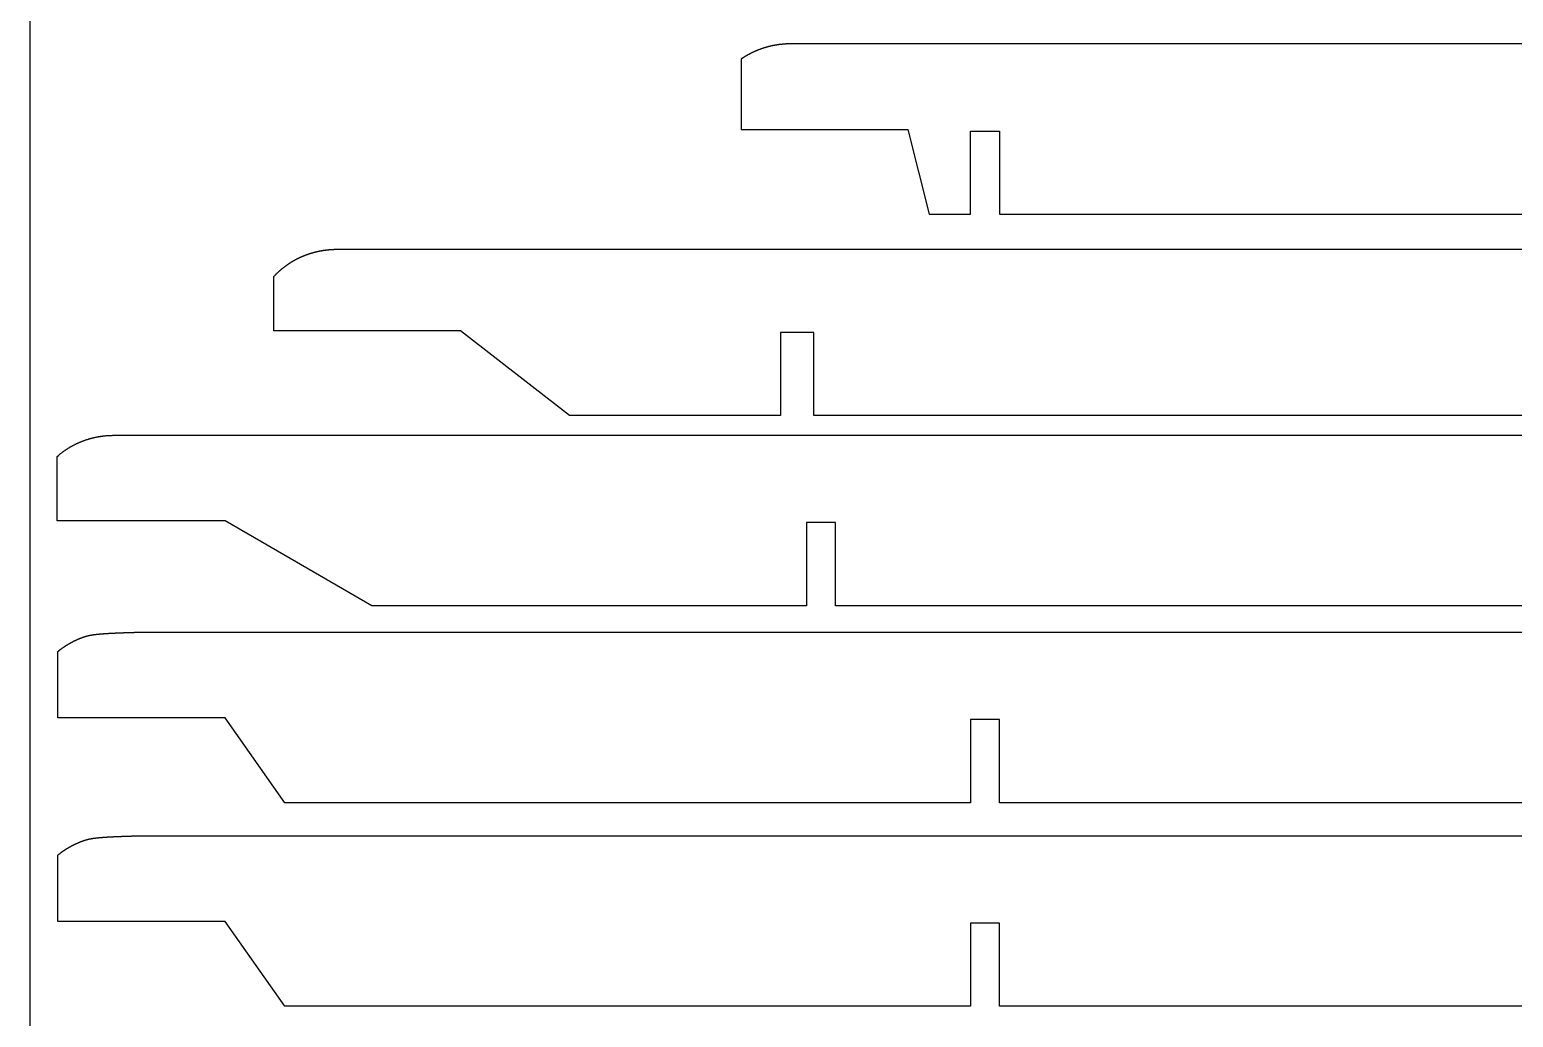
# Model space of a CAD drawing. Header units: inches. Extents: x -1514 to 1282, y -2074 to 286.
# Drawn here: x -571.68 to -553.84, y -657.97 to -646.1 of the extents above; entities that cross this region are included whole.
import ezdxf

# ---------------------------------------------------------------- set-up
doc = ezdxf.new("R2010")
doc.units = ezdxf.units.IN
doc.header["$LTSCALE"] = 0.1
doc.header["$MEASUREMENT"] = 0
doc.layers.add('pic', color=1, linetype='Continuous')

msp = doc.modelspace()

# ---------------------------------------------------------------- linework, layer by layer
at = {"color": 7, "linetype": 'Continuous', "lineweight": 25}
for points in [[(-515.83321, -646.2662), (-562.52629, -646.2662), (-562.53112, -646.26621), (-562.53598, -646.26624), (-562.54084, -646.2663), (-562.5457, -646.26637), (-562.55056, -646.26647), (-562.55542, -646.26658), (-562.56028, -646.26672), (-562.56515, -646.26688), (-562.57001, -646.26706), (-562.57487, -646.26726), (-562.57974, -646.26749), (-562.5846, -646.26773), (-562.58946, -646.268), (-562.59433, -646.26829), (-562.59919, -646.2686), (-562.60405, -646.26893), (-562.60891, -646.26928), (-562.61377, -646.26965), (-562.61863, -646.27005), (-562.62348, -646.27046), (-562.62834, -646.2709), (-562.63319, -646.27136), (-562.63804, -646.27184), (-562.64289, -646.27234), (-562.64774, -646.27286), (-562.65258, -646.2734), (-562.65743, -646.27397), (-562.66227, -646.27456), (-562.66711, -646.27516), (-562.67194, -646.27579), (-562.67678, -646.27644), (-562.68161, -646.27712), (-562.68643, -646.27781), (-562.69126, -646.27853), (-562.69607, -646.27926), (-562.70089, -646.28002), (-562.7057, -646.2808), (-562.71051, -646.2816), (-562.71532, -646.28242), (-562.72012, -646.28327), (-562.72491, -646.28413), (-562.72971, -646.28502), (-562.73449, -646.28593), (-562.73928, -646.28686), (-562.74406, -646.28781), (-562.74883, -646.28878), (-562.7536, -646.28978), (-562.75836, -646.29079), (-562.76312, -646.29183), (-562.76787, -646.29289), (-562.77262, -646.29397), (-562.77736, -646.29507), (-562.78209, -646.2962), (-562.78682, -646.29734), (-562.79153, -646.2985), (-562.7939, -646.2991), (-562.79626, -646.2997), (-562.80093, -646.30089), (-562.8056, -646.30212), (-562.81028, -646.30337), (-562.81495, -646.30464), (-562.81962, -646.30593), (-562.82428, -646.30724), (-562.82894, -646.30858), (-562.83359, -646.30994), (-562.83823, -646.31132), (-562.84288, -646.31272), (-562.84751, -646.31415), (-562.85215, -646.31559), (-562.85677, -646.31706), (-562.86139, -646.31855), (-562.86601, -646.32006), (-562.87061, -646.32159), (-562.87522, -646.32315), (-562.87981, -646.32473), (-562.8844, -646.32632), (-562.88898, -646.32794), (-562.89356, -646.32958), (-562.89813, -646.33125), (-562.90269, -646.33293), (-562.90725, -646.33464), (-562.91179, -646.33636), (-562.91633, -646.33811), (-562.92087, -646.33988), (-562.92539, -646.34167), (-562.92991, -646.34348), (-562.93442, -646.34532), (-562.93892, -646.34717), (-562.94341, -646.34904), (-562.94789, -646.35094), (-562.95237, -646.35286), (-562.95683, -646.3548), (-562.96129, -646.35675), (-562.96573, -646.35873), (-562.97017, -646.36074), (-562.9746, -646.36276), (-562.97902, -646.3648), (-562.98343, -646.36686), (-562.98783, -646.36895), (-562.99222, -646.37105), (-562.9966, -646.37317), (-563.00096, -646.37532), (-563.00532, -646.37749), (-563.00967, -646.37967), (-563.014, -646.38188), (-563.01833, -646.38411), (-563.02264, -646.38636), (-563.02695, -646.38862), (-563.03124, -646.39091), (-563.03552, -646.39322), (-563.03978, -646.39555), (-563.04404, -646.3979), (-563.04828, -646.40027), (-563.05252, -646.40266), (-563.05674, -646.40507), (-563.06094, -646.4075), (-563.06514, -646.40995), (-563.06932, -646.41241), (-563.07348, -646.4149), (-563.07764, -646.41741), (-563.08178, -646.41994), (-563.08591, -646.42249), (-563.09002, -646.42506), (-563.09412, -646.42765), (-563.09821, -646.43026), (-563.10228, -646.43289), (-563.10634, -646.43553), (-563.11038, -646.4382), (-563.12549, -646.44827), (-563.12549, -647.29589), (-561.12001, -647.29589), (-560.86496, -648.3162), (-560.36898, -648.3162), (-560.36898, -647.3162), (-560.01898, -647.3162), (-560.01898, -648.3162), (-549.96898, -648.3162)], [(-552.25132, -650.73673), (-562.25133, -650.73673), (-562.25133, -649.73673), (-562.65133, -649.73673), (-562.65133, -650.73673), (-562.88242, -650.73673), (-563.11352, -650.73673), (-563.34461, -650.73673), (-563.57571, -650.73673), (-563.8068, -650.73673), (-564.0379, -650.73673), (-564.26899, -650.73673), (-564.50009, -650.73673), (-564.73119, -650.73673), (-564.96228, -650.73673), (-565.18995, -650.73673), (-566.50223, -649.71671), (-568.74566, -649.71671), (-568.74566, -649.06221), (-568.74378, -649.06017), (-568.74153, -649.05774), (-568.73926, -649.05531), (-568.73699, -649.05289), (-568.73471, -649.05048), (-568.73242, -649.04808), (-568.73012, -649.04568), (-568.72781, -649.04329), (-568.72549, -649.04091), (-568.72317, -649.03854), (-568.72083, -649.03617), (-568.71849, -649.03382), (-568.71613, -649.03147), (-568.71377, -649.02912), (-568.7114, -649.02679), (-568.70902, -649.02446), (-568.70664, -649.02214), (-568.70424, -649.01983), (-568.70184, -649.01753), (-568.69942, -649.01523), (-568.697, -649.01294), (-568.69457, -649.01066), (-568.69214, -649.00839), (-568.68969, -649.00613), (-568.68724, -649.00387), (-568.68477, -649.00162), (-568.6823, -648.99938), (-568.67983, -648.99715), (-568.67734, -648.99493), (-568.67485, -648.99271), (-568.67234, -648.99051), (-568.66983, -648.98831), (-568.66732, -648.98612), (-568.66479, -648.98393), (-568.66226, -648.98176), (-568.65972, -648.97959), (-568.65717, -648.97744), (-568.65462, -648.97529), (-568.65205, -648.97315), (-568.64948, -648.97102), (-568.6469, -648.96889), (-568.64432, -648.96678), (-568.64173, -648.96467), (-568.63913, -648.96257), (-568.63652, -648.96048), (-568.63391, -648.9584), (-568.63129, -648.95633), (-568.62866, -648.95427), (-568.62602, -648.95222), (-568.62338, -648.95017), (-568.62073, -648.94813), (-568.61808, -648.94611), (-568.61542, -648.94409), (-568.61275, -648.94208), (-568.61007, -648.94008), (-568.60739, -648.93808), (-568.6047, -648.9361), (-568.60201, -648.93413), (-568.5993, -648.93216), (-568.5966, -648.93021), (-568.59388, -648.92826), (-568.59116, -648.92632), (-568.58843, -648.9244), (-568.5857, -648.92248), (-568.58296, -648.92057), (-568.58022, -648.91867), (-568.57747, -648.91678), (-568.57471, -648.91489), (-568.57194, -648.91302), (-568.56917, -648.91116), (-568.5664, -648.9093), (-568.56362, -648.90746), (-568.56083, -648.90563), (-568.55804, -648.9038), (-568.55524, -648.90199), (-568.55244, -648.90018), (-568.54963, -648.89838), (-568.54681, -648.8966), (-568.54399, -648.89482), (-568.54117, -648.89305), (-568.53834, -648.89129), (-568.5355, -648.88955), (-568.53266, -648.88781), (-568.52981, -648.88608), (-568.52696, -648.88436), (-568.5241, -648.88265), (-568.52124, -648.88095), (-568.51837, -648.87927), (-568.5155, -648.87759), (-568.51262, -648.87592), (-568.50974, -648.87426), (-568.50685, -648.87261), (-568.50396, -648.87097), (-568.50107, -648.86934), (-568.49817, -648.86773), (-568.49526, -648.86612), (-568.49235, -648.86452), (-568.48944, -648.86293), (-568.48652, -648.86136), (-568.48359, -648.85979), (-568.48066, -648.85823), (-568.47772, -648.85668), (-568.47478, -648.85514), (-568.47183, -648.85361), (-568.46888, -648.85209), (-568.46591, -648.85058), (-568.46295, -648.84907), (-568.45998, -648.84758), (-568.457, -648.8461), (-568.45401, -648.84463), (-568.45102, -648.84316), (-568.44803, -648.84171), (-568.44503, -648.84026), (-568.44202, -648.83883), (-568.43901, -648.8374), (-568.436, -648.83598), (-568.43298, -648.83458), (-568.42995, -648.83318), (-568.42692, -648.83179), (-568.42388, -648.83041), (-568.42084, -648.82905), (-568.4178, -648.82769), (-568.41475, -648.82634), (-568.41169, -648.825), (-568.40863, -648.82367), (-568.40556, -648.82235), (-568.40249, -648.82104), (-568.39942, -648.81974), (-568.39634, -648.81845), (-568.39326, -648.81717), (-568.39017, -648.8159), (-568.38708, -648.81463), (-568.38398, -648.81338), (-568.38088, -648.81214), (-568.37777, -648.81091), (-568.37466, -648.80969), (-568.37155, -648.80847), (-568.36843, -648.80727), (-568.36531, -648.80608), (-568.36218, -648.8049), (-568.35905, -648.80372), (-568.35592, -648.80256), (-568.35278, -648.80141), (-568.34964, -648.80026), (-568.34649, -648.79913), (-568.34335, -648.79801), (-568.34019, -648.79689), (-568.33704, -648.79579), (-568.33388, -648.7947), (-568.33071, -648.79361), (-568.32755, -648.79254), (-568.32438, -648.79148), (-568.3212, -648.79042), (-568.31803, -648.78938), (-568.31484, -648.78834), (-568.31166, -648.78732), (-568.30847, -648.78631), (-568.30529, -648.7853), (-568.30209, -648.78431), (-568.2989, -648.78333), (-568.2957, -648.78236), (-568.2925, -648.78139), (-568.28929, -648.78044), (-568.28609, -648.7795), (-568.28288, -648.77856), (-568.27966, -648.77764), (-568.27645, -648.77673), (-568.27323, -648.77583), (-568.27001, -648.77494), (-568.26679, -648.77406), (-568.26356, -648.77318), (-568.26033, -648.77232), (-568.2571, -648.77147), (-568.25387, -648.77063), (-568.25064, -648.7698), (-568.2474, -648.76898), (-568.24416, -648.76817), (-568.24092, -648.76737), (-568.23768, -648.76658), (-568.23443, -648.7658), (-568.23118, -648.76504), (-568.22794, -648.76428), (-568.22468, -648.76353), (-568.22143, -648.76279), (-568.21818, -648.76206), (-568.21492, -648.76135), (-568.21166, -648.76064), (-568.20841, -648.75995), (-568.20514, -648.75926), (-568.20188, -648.75859), (-568.19862, -648.75792), (-568.19535, -648.75727), (-568.19209, -648.75662), (-568.18882, -648.75599), (-568.18555, -648.75537), (-568.18228, -648.75475), (-568.17901, -648.75415), (-568.17574, -648.75356), (-568.17247, -648.75298), (-568.16919, -648.75241), (-568.16591, -648.75185), (-568.16261, -648.7513), (-568.1593, -648.75075), (-568.15598, -648.75022), (-568.15267, -648.7497), (-568.14935, -648.74918), (-568.14604, -648.74868), (-568.14272, -648.74819), (-568.1394, -648.74771), (-568.13607, -648.74723), (-568.13275, -648.74677), (-568.12942, -648.74632), (-568.12609, -648.74588), (-568.12276, -648.74545), (-568.11943, -648.74503), (-568.1161, -648.74462), (-568.11276, -648.74422), (-568.10942, -648.74383), (-568.10609, -648.74346), (-568.10275, -648.74309), (-568.09941, -648.74273), (-568.09607, -648.74238), (-568.09272, -648.74205), (-568.08938, -648.74172), (-568.08603, -648.7414), (-568.08269, -648.7411), (-568.07934, -648.7408), (-568.07599, -648.74052), (-568.07265, -648.74024), (-568.0693, -648.73998), (-568.06595, -648.73972), (-568.06259, -648.73948), (-568.05924, -648.73925), (-568.05589, -648.73902), (-568.05254, -648.73881), (-568.04918, -648.73861), (-568.04583, -648.73842), (-568.04248, -648.73823), (-568.03912, -648.73806), (-568.03577, -648.7379), (-568.03241, -648.73775), (-568.02905, -648.73761), (-568.0257, -648.73748), (-568.02234, -648.73736), (-568.01899, -648.73725), (-568.01563, -648.73715), (-568.01227, -648.73707), (-568.00892, -648.73699), (-568.00556, -648.73692), (-568.00221, -648.73686), (-567.99885, -648.73682), (-567.9955, -648.73678), (-567.99214, -648.73676), (-567.98879, -648.73674), (-567.98542, -648.73673), (-514.65746, -648.73673)], [(-551.94044, -653.02438), (-561.99044, -653.02438), (-561.99044, -652.02438), (-562.34044, -652.02438), (-562.34044, -653.02438), (-562.83777, -653.02438), (-563.31009, -653.02438), (-563.78242, -653.02438), (-564.25475, -653.02438), (-564.72708, -653.02438), (-565.1994, -653.02438), (-565.67173, -653.02438), (-566.14406, -653.02438), (-566.61638, -653.02438), (-567.08871, -653.02438), (-567.56774, -653.02438), (-569.3345, -652.00433), (-571.3528, -652.00433), (-571.3528, -651.22734), (-571.33976, -651.21622), (-571.33542, -651.21257), (-571.33106, -651.20894), (-571.32668, -651.20533), (-571.32227, -651.20175), (-571.31784, -651.19819), (-571.31339, -651.19466), (-571.30892, -651.19115), (-571.30443, -651.18767), (-571.29992, -651.18421), (-571.29539, -651.18077), (-571.29083, -651.17736), (-571.28626, -651.17398), (-571.28166, -651.17062), (-571.27705, -651.16728), (-571.27241, -651.16398), (-571.26776, -651.16069), (-571.26309, -651.15743), (-571.2584, -651.1542), (-571.25369, -651.151), (-571.24896, -651.14782), (-571.24421, -651.14466), (-571.23945, -651.14153), (-571.23466, -651.13843), (-571.22986, -651.13536), (-571.22505, -651.13231), (-571.22021, -651.12929), (-571.21536, -651.12629), (-571.21049, -651.12332), (-571.20561, -651.12038), (-571.20071, -651.11747), (-571.19579, -651.11458), (-571.19086, -651.11172), (-571.18591, -651.10889), (-571.18094, -651.10608), (-571.17597, -651.10331), (-571.17097, -651.10056), (-571.16596, -651.09784), (-571.16094, -651.09514), (-571.1559, -651.09248), (-571.15085, -651.08984), (-571.14579, -651.08724), (-571.14071, -651.08466), (-571.13562, -651.08211), (-571.13052, -651.07958), (-571.1254, -651.07709), (-571.12027, -651.07463), (-571.11513, -651.07219), (-571.10997, -651.06979), (-571.1048, -651.06741), (-571.09963, -651.06506), (-571.09444, -651.06275), (-571.08923, -651.06046), (-571.08402, -651.0582), (-571.0788, -651.05597), (-571.07357, -651.05378), (-571.06832, -651.05161), (-571.06307, -651.04947), (-571.0578, -651.04737), (-571.05253, -651.04529), (-571.04724, -651.04324), (-571.04194, -651.04123), (-571.03663, -651.03924), (-571.03131, -651.03728), (-571.02597, -651.03535), (-571.02062, -651.03345), (-571.01526, -651.03158), (-571.00988, -651.02974), (-571.0045, -651.02793), (-570.9991, -651.02615), (-570.99369, -651.0244), (-570.98828, -651.02267), (-570.98285, -651.02098), (-570.97741, -651.01932), (-570.97195, -651.01768), (-570.96649, -651.01608), (-570.96102, -651.0145), (-570.95554, -651.01296), (-570.95006, -651.01144), (-570.94456, -651.00996), (-570.93905, -651.0085), (-570.93354, -651.00707), (-570.92801, -651.00568), (-570.92248, -651.00431), (-570.91694, -651.00298), (-570.9114, -651.00167), (-570.90584, -651.00039), (-570.90028, -650.99915), (-570.89471, -650.99793), (-570.88914, -650.99675), (-570.88356, -650.99559), (-570.87797, -650.99446), (-570.87238, -650.99337), (-570.86678, -650.9923), (-570.86117, -650.99127), (-570.85556, -650.99027), (-570.84995, -650.98929), (-570.84433, -650.98835), (-570.83871, -650.98744), (-570.83308, -650.98655), (-570.82745, -650.9857), (-570.82181, -650.98488), (-570.81617, -650.98409), (-570.81053, -650.98333), (-570.80489, -650.9826), (-570.79924, -650.9819), (-570.79359, -650.98123), (-570.78794, -650.9806), (-570.78228, -650.97999), (-570.77662, -650.97942), (-570.77097, -650.97887), (-570.76531, -650.97836), (-570.75965, -650.97788), (-570.75398, -650.97743), (-570.74832, -650.97701), (-570.74266, -650.97662), (-570.737, -650.97626), (-570.73133, -650.97593), (-570.72567, -650.97564), (-570.72001, -650.97538), (-570.71435, -650.97514), (-570.70861, -650.97494), (-570.70288, -650.97477), (-570.69714, -650.97463), (-570.6914, -650.97452), (-570.68567, -650.97444), (-570.67993, -650.97439), (-570.67423, -650.97438), (-511.62818, -650.97438)], [(-549.96899, -655.39302), (-560.01899, -655.39302), (-560.01899, -654.39302), (-560.36899, -654.39302), (-560.36899, -655.39302), (-568.61583, -655.39302), (-569.33336, -654.37302), (-571.34538, -654.37302), (-571.34538, -653.5735), (-571.3342, -653.56458), (-571.33241, -653.56315), (-571.33061, -653.56173), (-571.32881, -653.56031), (-571.327, -653.5589), (-571.32519, -653.55749), (-571.32338, -653.55608), (-571.32156, -653.55468), (-571.31974, -653.55328), (-571.31792, -653.55188), (-571.31609, -653.55049), (-571.31426, -653.54911), (-571.31242, -653.54773), (-571.31059, -653.54635), (-571.30875, -653.54497), (-571.3069, -653.5436), (-571.30505, -653.54224), (-571.3032, -653.54087), (-571.30135, -653.53952), (-571.29949, -653.53816), (-571.29763, -653.53681), (-571.29577, -653.53547), (-571.2939, -653.53412), (-571.29203, -653.53279), (-571.29015, -653.53145), (-571.28828, -653.53012), (-571.2864, -653.5288), (-571.28451, -653.52748), (-571.28263, -653.52616), (-571.28074, -653.52485), (-571.27884, -653.52354), (-571.27695, -653.52224), (-571.27505, -653.52094), (-571.27314, -653.51964), (-571.27124, -653.51835), (-571.26933, -653.51706), (-571.26742, -653.51578), (-571.2655, -653.5145), (-571.26358, -653.51322), (-571.26166, -653.51195), (-571.25974, -653.51069), (-571.25781, -653.50943), (-571.25588, -653.50817), (-571.25395, -653.50691), (-571.25201, -653.50567), (-571.25007, -653.50442), (-571.24813, -653.50318), (-571.24619, -653.50194), (-571.24424, -653.50071), (-571.24229, -653.49948), (-571.24034, -653.49826), (-571.23838, -653.49704), (-571.23642, -653.49583), (-571.23446, -653.49462), (-571.23249, -653.49341), (-571.23053, -653.49221), (-571.22856, -653.49101), (-571.22658, -653.48982), (-571.22461, -653.48863), (-571.22263, -653.48745), (-571.22065, -653.48627), (-571.21866, -653.48509), (-571.21668, -653.48392), (-571.21469, -653.48275), (-571.2127, -653.48159), (-571.2107, -653.48043), (-571.20871, -653.47928), (-571.20671, -653.47813), (-571.2047, -653.47699), (-571.2027, -653.47585), (-571.20069, -653.47471), (-571.19868, -653.47358), (-571.19667, -653.47246), (-571.19465, -653.47134), (-571.19264, -653.47022), (-571.19061, -653.46911), (-571.18859, -653.468), (-571.18657, -653.46689), (-571.18454, -653.4658), (-571.18251, -653.4647), (-571.18048, -653.46361), (-571.17844, -653.46253), (-571.17641, -653.46144), (-571.17437, -653.46037), (-571.17232, -653.4593), (-571.17028, -653.45823), (-571.16823, -653.45717), (-571.16618, -653.45611), (-571.16413, -653.45506), (-571.16208, -653.45401), (-571.16002, -653.45296), (-571.15797, -653.45192), (-571.15591, -653.45089), (-571.15384, -653.44986), (-571.15178, -653.44884), (-571.14971, -653.44781), (-571.14764, -653.4468), (-571.14557, -653.44579), (-571.1435, -653.44478), (-571.14142, -653.44378), (-571.13934, -653.44278), (-571.13726, -653.44179), (-571.13518, -653.4408), (-571.1331, -653.43982), (-571.13101, -653.43884), (-571.12892, -653.43787), (-571.12683, -653.4369), (-571.12474, -653.43594), (-571.12265, -653.43498), (-571.12055, -653.43402), (-571.11845, -653.43307), (-571.11635, -653.43213), (-571.11425, -653.43119), (-571.11215, -653.43025), (-571.11004, -653.42932), (-571.10793, -653.4284), (-571.10583, -653.42748), (-571.10371, -653.42656), (-571.1016, -653.42565), (-571.09949, -653.42475), (-571.09737, -653.42384), (-571.09525, -653.42295), (-571.09313, -653.42206), (-571.09101, -653.42117), (-571.08888, -653.42029), (-571.08676, -653.41941), (-571.08463, -653.41854), (-571.0825, -653.41767), (-571.08037, -653.41681), (-571.07823, -653.41596), (-571.0761, -653.4151), (-571.07396, -653.41426), (-571.07183, -653.41342), (-571.06969, -653.41258), (-571.06755, -653.41175), (-571.0654, -653.41092), (-571.06326, -653.4101), (-571.06111, -653.40928), (-571.05896, -653.40847), (-571.05682, -653.40766), (-571.05467, -653.40686), (-571.05251, -653.40606), (-571.05036, -653.40527), (-571.0482, -653.40449), (-571.04605, -653.4037), (-571.04389, -653.40293), (-571.04173, -653.40216), (-571.03957, -653.40139), (-571.03742, -653.40063), (-571.03687, -653.40044), (-571.0366, -653.40035), (-571.03633, -653.40025), (-571.03522, -653.39987), (-571.03305, -653.39911), (-571.03194, -653.39873), (-571.03084, -653.39835), (-571.02974, -653.39798), (-571.02863, -653.3976), (-571.02751, -653.39723), (-571.0264, -653.39685), (-571.02528, -653.39648), (-571.02415, -653.3961), (-571.02302, -653.39573), (-571.02189, -653.39536), (-571.02075, -653.39499), (-571.0196, -653.39462), (-571.01845, -653.39425), (-571.01729, -653.39388), (-571.01613, -653.39351), (-571.01496, -653.39315), (-571.01379, -653.39278), (-571.01261, -653.39242), (-571.01142, -653.39205), (-571.01023, -653.39169), (-571.00962, -653.39151), (-571.00902, -653.39133), (-571.00842, -653.39115), (-571.00781, -653.39097), (-571.0072, -653.39079), (-571.0066, -653.39061), (-571.00598, -653.39043), (-571.00537, -653.39025), (-571.00476, -653.39007), (-571.00414, -653.3899), (-571.00352, -653.38972), (-571.0029, -653.38954), (-571.00227, -653.38936), (-571.00165, -653.38919), (-571.00102, -653.38901), (-571.00039, -653.38883), (-570.99976, -653.38866), (-570.99913, -653.38848), (-570.99849, -653.3883), (-570.99785, -653.38813), (-570.99721, -653.38795), (-570.99657, -653.38778), (-570.99592, -653.3876), (-570.99528, -653.38743), (-570.99462, -653.38725), (-570.99397, -653.38708), (-570.99332, -653.38691), (-570.99266, -653.38673), (-570.992, -653.38656), (-570.99134, -653.38639), (-570.99067, -653.38622), (-570.99001, -653.38605), (-570.98934, -653.38587), (-570.98866, -653.3857), (-570.98799, -653.38553), (-570.98731, -653.38536), (-570.98663, -653.38519), (-570.98595, -653.38502), (-570.98526, -653.38485), (-570.98457, -653.38468), (-570.98388, -653.38451), (-570.98319, -653.38434), (-570.98249, -653.38418), (-570.98179, -653.38401), (-570.98109, -653.38384), (-570.98038, -653.38367), (-570.97967, -653.38351), (-570.97896, -653.38334), (-570.97824, -653.38317), (-570.97753, -653.38301), (-570.97681, -653.38284), (-570.97608, -653.38267), (-570.97536, -653.38251), (-570.97463, -653.38234), (-570.97389, -653.38218), (-570.97316, -653.38202), (-570.97242, -653.38185), (-570.97167, -653.38169), (-570.97093, -653.38153), (-570.97018, -653.38136), (-570.96942, -653.3812), (-570.96867, -653.38104), (-570.96791, -653.38088), (-570.96715, -653.38071), (-570.96638, -653.38055), (-570.96561, -653.38039), (-570.96484, -653.38023), (-570.96406, -653.38007), (-570.96328, -653.37991), (-570.9625, -653.37975), (-570.96171, -653.37959), (-570.96092, -653.37943), (-570.96012, -653.37928), (-570.95932, -653.37912), (-570.95852, -653.37896), (-570.95772, -653.3788), (-570.95691, -653.37864), (-570.95609, -653.37849), (-570.95528, -653.37833), (-570.95445, -653.37817), (-570.95363, -653.37802), (-570.9528, -653.37786), (-570.95197, -653.37771), (-570.95113, -653.37755), (-570.95029, -653.3774), (-570.94944, -653.37724), (-570.9486, -653.37709), (-570.94774, -653.37694), (-570.94689, -653.37678), (-570.94602, -653.37663), (-570.94516, -653.37648), (-570.94429, -653.37632), (-570.94342, -653.37617), (-570.94254, -653.37602), (-570.94165, -653.37587), (-570.94077, -653.37572), (-570.93988, -653.37557), (-570.93898, -653.37542), (-570.93808, -653.37526), (-570.93718, -653.37511), (-570.93627, -653.37497), (-570.93536, -653.37482), (-570.93444, -653.37467), (-570.93351, -653.37452), (-570.93259, -653.37437), (-570.93166, -653.37422), (-570.93072, -653.37407), (-570.92978, -653.37393), (-570.92883, -653.37378), (-570.92788, -653.37363), (-570.92693, -653.37349), (-570.92597, -653.37334), (-570.925, -653.37319), (-570.92403, -653.37305), (-570.92306, -653.3729), (-570.92208, -653.37276), (-570.92109, -653.37261), (-570.92011, -653.37247), (-570.91911, -653.37232), (-570.91811, -653.37218), (-570.91712, -653.37204), (-570.91611, -653.37189), (-570.91509, -653.37175), (-570.91407, -653.37161), (-570.91305, -653.37147), (-570.91202, -653.37132), (-570.91098, -653.37118), (-570.90994, -653.37104), (-570.9089, -653.3709), (-570.90784, -653.37076), (-570.90679, -653.37062), (-570.90572, -653.37048), (-570.90466, -653.37034), (-570.90358, -653.3702), (-570.9025, -653.37006), (-570.90142, -653.36992), (-570.90033, -653.36978), (-570.89923, -653.36964), (-570.89813, -653.3695), (-570.89703, -653.36936), (-570.89591, -653.36923), (-570.89479, -653.36909), (-570.89367, -653.36895), (-570.89254, -653.36881), (-570.8914, -653.36868), (-570.89026, -653.36854), (-570.88912, -653.36841), (-570.88796, -653.36827), (-570.8868, -653.36813), (-570.88564, -653.368), (-570.88447, -653.36786), (-570.88329, -653.36773), (-570.88211, -653.36759), (-570.88092, -653.36746), (-570.87972, -653.36733), (-570.87852, -653.36719), (-570.87731, -653.36706), (-570.8761, -653.36693), (-570.87488, -653.36679), (-570.87426, -653.36673), (-570.87364, -653.36666), (-570.87303, -653.36659), (-570.87241, -653.36653), (-570.87179, -653.36646), (-570.87117, -653.36639), (-570.87055, -653.36633), (-570.86993, -653.36626), (-570.8693, -653.3662), (-570.86867, -653.36613), (-570.86804, -653.36607), (-570.86741, -653.366), (-570.86678, -653.36593), (-570.86615, -653.36587), (-570.86551, -653.3658), (-570.86488, -653.36574), (-570.86424, -653.36567), (-570.8636, -653.36561), (-570.86296, -653.36554), (-570.86232, -653.36548), (-570.86167, -653.36541), (-570.86102, -653.36535), (-570.86038, -653.36528), (-570.85973, -653.36522), (-570.85907, -653.36515), (-570.85842, -653.36509), (-570.85777, -653.36502), (-570.85711, -653.36496), (-570.85645, -653.36489), (-570.85579, -653.36483), (-570.85513, -653.36477), (-570.85447, -653.3647), (-570.8538, -653.36464), (-570.85314, -653.36457), (-570.85247, -653.36451), (-570.8518, -653.36444), (-570.85113, -653.36438), (-570.85045, -653.36432), (-570.84978, -653.36425), (-570.8491, -653.36419), (-570.84842, -653.36413), (-570.84774, -653.36406), (-570.84706, -653.364), (-570.84637, -653.36393), (-570.84569, -653.36387), (-570.845, -653.36381), (-570.84431, -653.36374), (-570.84362, -653.36368), (-570.84293, -653.36362), (-570.84223, -653.36355), (-570.84154, -653.36349), (-570.84084, -653.36343), (-570.84014, -653.36336), (-570.83944, -653.3633), (-570.83874, -653.36324), (-570.83803, -653.36318), (-570.83732, -653.36311), (-570.83662, -653.36305), (-570.8359, -653.36299), (-570.83519, -653.36293), (-570.83448, -653.36286), (-570.83376, -653.3628), (-570.83304, -653.36274), (-570.83233, -653.36268), (-570.8316, -653.36261), (-570.83088, -653.36255), (-570.83016, -653.36249), (-570.82943, -653.36243), (-570.8287, -653.36237), (-570.82797, -653.3623), (-570.82724, -653.36224), (-570.8265, -653.36218), (-570.82577, -653.36212), (-570.82503, -653.36206), (-570.82429, -653.36199), (-570.82355, -653.36193), (-570.8228, -653.36187), (-570.82206, -653.36181), (-570.82131, -653.36175), (-570.82056, -653.36169), (-570.81981, -653.36163), (-570.81906, -653.36156), (-570.8183, -653.3615), (-570.81755, -653.36144), (-570.81679, -653.36138), (-570.81603, -653.36132), (-570.81527, -653.36126), (-570.8145, -653.3612), (-570.81373, -653.36114), (-570.81297, -653.36108), (-570.8122, -653.36102), (-570.81142, -653.36096), (-570.81065, -653.3609), (-570.80987, -653.36083), (-570.8091, -653.36077), (-570.80832, -653.36071), (-570.80754, -653.36065), (-570.80675, -653.36059), (-570.80597, -653.36053), (-570.80518, -653.36047), (-570.80439, -653.36041), (-570.8036, -653.36035), (-570.8028, -653.36029), (-570.80201, -653.36023), (-570.80121, -653.36017), (-570.80041, -653.36011), (-570.79961, -653.36005), (-570.79881, -653.35999), (-570.798, -653.35993), (-570.79719, -653.35987), (-570.79638, -653.35982), (-570.79557, -653.35976), (-570.79476, -653.3597), (-570.79394, -653.35964), (-570.79313, -653.35958), (-570.79231, -653.35952), (-570.79149, -653.35946), (-570.79066, -653.3594), (-570.78984, -653.35934), (-570.78901, -653.35928), (-570.78818, -653.35922), (-570.78735, -653.35916), (-570.78651, -653.35911), (-570.78568, -653.35905), (-570.78484, -653.35899), (-570.784, -653.35893), (-570.78316, -653.35887), (-570.78231, -653.35881), (-570.78147, -653.35875), (-570.78062, -653.3587), (-570.77977, -653.35864), (-570.77892, -653.35858), (-570.77806, -653.35852), (-570.77721, -653.35846), (-570.77635, -653.35841), (-570.77549, -653.35835), (-570.77462, -653.35829), (-570.77376, -653.35823), (-570.77289, -653.35817), (-570.77202, -653.35812), (-570.77115, -653.35806), (-570.77028, -653.358), (-570.7694, -653.35794), (-570.76852, -653.35788), (-570.76764, -653.35783), (-570.76676, -653.35777), (-570.76588, -653.35771), (-570.76499, -653.35765), (-570.7641, -653.3576), (-570.76321, -653.35754), (-570.76232, -653.35748), (-570.76142, -653.35743), (-570.76053, -653.35737), (-570.75963, -653.35731), (-570.75873, -653.35725), (-570.75782, -653.3572), (-570.75692, -653.35714), (-570.75601, -653.35708), (-570.7551, -653.35703), (-570.75419, -653.35697), (-570.75327, -653.35691), (-570.75236, -653.35686), (-570.75144, -653.3568), (-570.75052, -653.35674), (-570.74959, -653.35669), (-570.74867, -653.35663), (-570.74774, -653.35658), (-570.74681, -653.35652), (-570.74588, -653.35646), (-570.74494, -653.35641), (-570.74401, -653.35635), (-570.74307, -653.35629), (-570.74212, -653.35624), (-570.74118, -653.35618), (-570.74024, -653.35613), (-570.73929, -653.35607), (-570.73834, -653.35602), (-570.73738, -653.35596), (-570.73643, -653.3559), (-570.73547, -653.35585), (-570.73451, -653.35579), (-570.73355, -653.35574), (-570.73259, -653.35568), (-570.73162, -653.35563), (-570.73065, -653.35557), (-570.72968, -653.35552), (-570.72871, -653.35546), (-570.72773, -653.35541), (-570.72676, -653.35535), (-570.72578, -653.3553), (-570.72479, -653.35524), (-570.72381, -653.35519), (-570.72282, -653.35513), (-570.72183, -653.35508), (-570.72084, -653.35502), (-570.71985, -653.35497), (-570.71885, -653.35491), (-570.71785, -653.35486), (-570.71685, -653.3548), (-570.71585, -653.35475), (-570.71484, -653.35469), (-570.71383, -653.35464), (-570.71282, -653.35459), (-570.71181, -653.35453), (-570.7108, -653.35448), (-570.70978, -653.35442), (-570.70876, -653.35437), (-570.70774, -653.35431), (-570.70671, -653.35426), (-570.70568, -653.35421), (-570.70465, -653.35415), (-570.70362, -653.3541), (-570.70259, -653.35404), (-570.70155, -653.35399), (-570.70051, -653.35394), (-570.69947, -653.35388), (-570.69843, -653.35383), (-570.69738, -653.35378), (-570.69633, -653.35372), (-570.69528, -653.35367), (-570.69423, -653.35362), (-570.69317, -653.35356), (-570.69211, -653.35351), (-570.69105, -653.35346), (-570.68999, -653.3534), (-570.68892, -653.35335), (-570.68785, -653.3533), (-570.68678, -653.35324), (-570.68571, -653.35319), (-570.68463, -653.35314), (-570.68356, -653.35308), (-570.68248, -653.35303), (-570.68139, -653.35298), (-570.68031, -653.35293), (-570.67922, -653.35287), (-570.67813, -653.35282), (-570.67703, -653.35277), (-570.67594, -653.35272), (-570.67484, -653.35266), (-570.67374, -653.35261), (-570.67264, -653.35256), (-570.67153, -653.35251), (-570.67042, -653.35245), (-570.66931, -653.3524), (-570.6682, -653.35235), (-570.66708, -653.3523), (-570.66597, -653.35225), (-570.66485, -653.35219), (-570.66372, -653.35214), (-570.6626, -653.35209), (-570.66147, -653.35204), (-570.66034, -653.35199), (-570.6592, -653.35194), (-570.65807, -653.35188), (-570.65693, -653.35183), (-570.65579, -653.35178), (-570.65464, -653.35173), (-570.6535, -653.35168), (-570.65235, -653.35163), (-570.6512, -653.35157), (-570.65004, -653.35152), (-570.64889, -653.35147), (-570.64773, -653.35142), (-570.64656, -653.35137), (-570.6454, -653.35132), (-570.64423, -653.35127), (-570.64306, -653.35122), (-570.64189, -653.35117), (-570.64072, -653.35111), (-570.63954, -653.35106), (-570.63836, -653.35101), (-570.63717, -653.35096), (-570.63599, -653.35091), (-570.6348, -653.35086), (-570.63361, -653.35081), (-570.63242, -653.35076), (-570.63122, -653.35071), (-570.63002, -653.35066), (-570.62882, -653.35061), (-570.62762, -653.35056), (-570.62641, -653.35051), (-570.6252, -653.35046), (-570.62399, -653.35041), (-570.62277, -653.35036), (-570.62156, -653.35031), (-570.62034, -653.35026), (-570.61911, -653.35021), (-570.61789, -653.35016), (-570.61666, -653.35011), (-570.61543, -653.35006), (-570.6142, -653.35001), (-570.61296, -653.34996), (-570.61172, -653.34991), (-570.61048, -653.34986), (-570.60923, -653.34981), (-570.60799, -653.34976), (-570.60674, -653.34971), (-570.60548, -653.34966), (-570.60423, -653.34961), (-570.60297, -653.34956), (-570.60171, -653.34951), (-570.60045, -653.34946), (-570.59918, -653.34941), (-570.59791, -653.34936), (-570.59664, -653.34931), (-570.59536, -653.34927), (-570.59409, -653.34922), (-570.59281, -653.34917), (-570.59152, -653.34912), (-570.59024, -653.34907), (-570.58895, -653.34902), (-570.58766, -653.34897), (-570.58636, -653.34892), (-570.58507, -653.34887), (-570.58377, -653.34883), (-570.58247, -653.34878), (-570.58116, -653.34873), (-570.57985, -653.34868), (-570.57854, -653.34863), (-570.57723, -653.34858), (-570.57591, -653.34854), (-570.57459, -653.34849), (-570.57327, -653.34844), (-570.57194, -653.34839), (-570.57062, -653.34834), (-570.56929, -653.34829), (-570.56795, -653.34825), (-570.56662, -653.3482), (-570.56528, -653.34815), (-570.56393, -653.3481), (-570.56259, -653.34805), (-570.56124, -653.34801), (-570.55989, -653.34796), (-570.55854, -653.34791), (-570.55718, -653.34786), (-570.55582, -653.34782), (-570.55446, -653.34777), (-570.55309, -653.34772), (-570.55173, -653.34767), (-570.55036, -653.34763), (-570.54898, -653.34758), (-570.54761, -653.34753), (-570.54623, -653.34748), (-570.54484, -653.34744), (-570.54346, -653.34739), (-570.54207, -653.34734), (-570.54068, -653.34729), (-570.53928, -653.34725), (-570.53789, -653.3472), (-570.53649, -653.34715), (-570.53508, -653.34711), (-570.53368, -653.34706), (-570.53227, -653.34701), (-570.53086, -653.34697), (-570.52944, -653.34692), (-570.52803, -653.34687), (-570.52661, -653.34683), (-570.52518, -653.34678), (-570.52375, -653.34673), (-570.52233, -653.34669), (-570.52089, -653.34664), (-570.51946, -653.34659), (-570.51802, -653.34655), (-570.51658, -653.3465), (-570.51513, -653.34645), (-570.51369, -653.34641), (-570.51223, -653.34636), (-570.51078, -653.34632), (-570.50933, -653.34627), (-570.50787, -653.34622), (-570.5064, -653.34618), (-570.50494, -653.34613), (-570.50347, -653.34609), (-570.502, -653.34604), (-570.50052, -653.34599), (-570.49905, -653.34595), (-570.49756, -653.3459), (-570.49608, -653.34586), (-570.49459, -653.34581), (-570.4931, -653.34577), (-570.49161, -653.34572), (-570.49012, -653.34567), (-570.48862, -653.34563), (-570.48711, -653.34558), (-570.48561, -653.34554), (-570.4841, -653.34549), (-570.48259, -653.34545), (-570.48108, -653.3454), (-570.47956, -653.34536), (-570.47804, -653.34531), (-570.47651, -653.34527), (-570.47499, -653.34522), (-570.47346, -653.34518), (-570.47193, -653.34513), (-570.47039, -653.34509), (-570.46885, -653.34504), (-570.46731, -653.345), (-570.46576, -653.34495), (-570.46421, -653.34491), (-570.46266, -653.34486), (-570.46111, -653.34482), (-570.45955, -653.34477), (-570.45799, -653.34473), (-570.45642, -653.34469), (-570.45486, -653.34464), (-570.45329, -653.3446), (-570.45171, -653.34455), (-570.45014, -653.34451), (-570.44856, -653.34446), (-570.44697, -653.34442), (-570.44539, -653.34438), (-570.4438, -653.34433), (-570.44221, -653.34429), (-570.44061, -653.34424), (-570.43901, -653.3442), (-570.43741, -653.34415), (-570.4358, -653.34411), (-570.4342, -653.34407), (-570.43258, -653.34402), (-570.43097, -653.34398), (-570.42935, -653.34394), (-570.42773, -653.34389), (-570.4261, -653.34385), (-570.42448, -653.3438), (-570.42285, -653.34376), (-570.42121, -653.34372), (-570.41957, -653.34367), (-570.41793, -653.34363), (-570.41629, -653.34359), (-570.41464, -653.34354), (-570.41299, -653.3435), (-570.41134, -653.34346), (-570.40968, -653.34341), (-570.40802, -653.34337), (-570.40636, -653.34333), (-570.40469, -653.34328), (-570.40302, -653.34324), (-570.40135, -653.3432), (-570.39967, -653.34316), (-570.39799, -653.34311), (-570.39631, -653.34307), (-570.3943, -653.34302), (-507.96514, -653.34302)], [(-549.96899, -657.8417), (-560.01899, -657.8417), (-560.01899, -656.8417), (-560.36899, -656.8417), (-560.36899, -657.8417), (-568.61583, -657.8417), (-569.33336, -656.8217), (-571.34538, -656.8217), (-571.34538, -656.02218), (-571.3342, -656.01326), (-571.33241, -656.01184), (-571.33061, -656.01041), (-571.32881, -656.009), (-571.327, -656.00758), (-571.32519, -656.00617), (-571.32338, -656.00476), (-571.32156, -656.00336), (-571.31974, -656.00196), (-571.31792, -656.00057), (-571.31609, -655.99918), (-571.31426, -655.99779), (-571.31242, -655.99641), (-571.31059, -655.99503), (-571.30875, -655.99366), (-571.3069, -655.99229), (-571.30505, -655.99092), (-571.3032, -655.98956), (-571.30135, -655.9882), (-571.29949, -655.98684), (-571.29763, -655.98549), (-571.29577, -655.98415), (-571.2939, -655.98281), (-571.29203, -655.98147), (-571.29015, -655.98014), (-571.28828, -655.97881), (-571.2864, -655.97748), (-571.28451, -655.97616), (-571.28263, -655.97484), (-571.28074, -655.97353), (-571.27884, -655.97222), (-571.27695, -655.97092), (-571.27505, -655.96962), (-571.27314, -655.96832), (-571.27124, -655.96703), (-571.26933, -655.96574), (-571.26742, -655.96446), (-571.2655, -655.96318), (-571.26358, -655.96191), (-571.26166, -655.96064), (-571.25974, -655.95937), (-571.25781, -655.95811), (-571.25588, -655.95685), (-571.25395, -655.9556), (-571.25201, -655.95435), (-571.25007, -655.9531), (-571.24813, -655.95186), (-571.24619, -655.95063), (-571.24424, -655.94939), (-571.24229, -655.94817), (-571.24034, -655.94694), (-571.23838, -655.94572), (-571.23642, -655.94451), (-571.23446, -655.9433), (-571.23249, -655.94209), (-571.23053, -655.94089), (-571.22856, -655.93969), (-571.22658, -655.9385), (-571.22461, -655.93731), (-571.22263, -655.93613), (-571.22065, -655.93495), (-571.21866, -655.93377), (-571.21668, -655.9326), (-571.21469, -655.93144), (-571.2127, -655.93027), (-571.2107, -655.92912), (-571.20871, -655.92796), (-571.20671, -655.92682), (-571.2047, -655.92567), (-571.2027, -655.92453), (-571.20069, -655.9234), (-571.19868, -655.92227), (-571.19667, -655.92114), (-571.19465, -655.92002), (-571.19264, -655.9189), (-571.19061, -655.91779), (-571.18859, -655.91668), (-571.18657, -655.91558), (-571.18454, -655.91448), (-571.18251, -655.91338), (-571.18048, -655.91229), (-571.17844, -655.91121), (-571.17641, -655.91013), (-571.17437, -655.90905), (-571.17232, -655.90798), (-571.17028, -655.90691), (-571.16823, -655.90585), (-571.16618, -655.90479), (-571.16413, -655.90374), (-571.16208, -655.90269), (-571.16002, -655.90165), (-571.15797, -655.90061), (-571.15591, -655.89957), (-571.15384, -655.89854), (-571.15178, -655.89752), (-571.14971, -655.8965), (-571.14764, -655.89548), (-571.14557, -655.89447), (-571.1435, -655.89346), (-571.14142, -655.89246), (-571.13934, -655.89146), (-571.13726, -655.89047), (-571.13518, -655.88948), (-571.1331, -655.8885), (-571.13101, -655.88752), (-571.12892, -655.88655), (-571.12683, -655.88558), (-571.12474, -655.88462), (-571.12265, -655.88366), (-571.12055, -655.88271), (-571.11845, -655.88176), (-571.11635, -655.88081), (-571.11425, -655.87987), (-571.11215, -655.87894), (-571.11004, -655.87801), (-571.10793, -655.87708), (-571.10583, -655.87616), (-571.10371, -655.87524), (-571.1016, -655.87433), (-571.09949, -655.87343), (-571.09737, -655.87253), (-571.09525, -655.87163), (-571.09313, -655.87074), (-571.09101, -655.86985), (-571.08888, -655.86897), (-571.08676, -655.8681), (-571.08463, -655.86722), (-571.0825, -655.86636), (-571.08037, -655.8655), (-571.07823, -655.86464), (-571.0761, -655.86379), (-571.07396, -655.86294), (-571.07183, -655.8621), (-571.06969, -655.86126), (-571.06755, -655.86043), (-571.0654, -655.8596), (-571.06326, -655.85878), (-571.06111, -655.85796), (-571.05896, -655.85715), (-571.05682, -655.85635), (-571.05467, -655.85554), (-571.05251, -655.85475), (-571.05036, -655.85396), (-571.0482, -655.85317), (-571.04605, -655.85239), (-571.04389, -655.85161), (-571.04173, -655.85084), (-571.03957, -655.85007), (-571.03742, -655.84932), (-571.03687, -655.84912), (-571.0366, -655.84903), (-571.03633, -655.84893), (-571.03522, -655.84855), (-571.03305, -655.8478), (-571.03194, -655.84741), (-571.03084, -655.84704), (-571.02974, -655.84666), (-571.02863, -655.84628), (-571.02751, -655.84591), (-571.0264, -655.84553), (-571.02528, -655.84516), (-571.02415, -655.84479), (-571.02302, -655.84441), (-571.02189, -655.84404), (-571.02075, -655.84367), (-571.0196, -655.8433), (-571.01845, -655.84293), (-571.01729, -655.84256), (-571.01613, -655.8422), (-571.01496, -655.84183), (-571.01379, -655.84146), (-571.01261, -655.8411), (-571.01142, -655.84074), (-571.01023, -655.84038), (-571.00962, -655.84019), (-571.00902, -655.84001), (-571.00842, -655.83983), (-571.00781, -655.83965), (-571.0072, -655.83947), (-571.0066, -655.83929), (-571.00598, -655.83911), (-571.00537, -655.83894), (-571.00476, -655.83876), (-571.00414, -655.83858), (-571.00352, -655.8384), (-571.0029, -655.83822), (-571.00227, -655.83805), (-571.00165, -655.83787), (-571.00102, -655.83769), (-571.00039, -655.83751), (-570.99976, -655.83734), (-570.99913, -655.83716), (-570.99849, -655.83699), (-570.99785, -655.83681), (-570.99721, -655.83664), (-570.99657, -655.83646), (-570.99592, -655.83629), (-570.99528, -655.83611), (-570.99462, -655.83594), (-570.99397, -655.83576), (-570.99332, -655.83559), (-570.99266, -655.83542), (-570.992, -655.83524), (-570.99134, -655.83507), (-570.99067, -655.8349), (-570.99001, -655.83473), (-570.98934, -655.83456), (-570.98866, -655.83439), (-570.98799, -655.83421), (-570.98731, -655.83404), (-570.98663, -655.83387), (-570.98595, -655.8337), (-570.98526, -655.83353), (-570.98457, -655.83336), (-570.98388, -655.8332), (-570.98319, -655.83303), (-570.98249, -655.83286), (-570.98179, -655.83269), (-570.98109, -655.83252), (-570.98038, -655.83235), (-570.97967, -655.83219), (-570.97896, -655.83202), (-570.97824, -655.83185), (-570.97753, -655.83169), (-570.97681, -655.83152), (-570.97608, -655.83136), (-570.97536, -655.83119), (-570.97463, -655.83103), (-570.97389, -655.83086), (-570.97316, -655.8307), (-570.97242, -655.83053), (-570.97167, -655.83037), (-570.97093, -655.83021), (-570.97018, -655.83005), (-570.96942, -655.82988), (-570.96867, -655.82972), (-570.96791, -655.82956), (-570.96715, -655.8294), (-570.96638, -655.82924), (-570.96561, -655.82907), (-570.96484, -655.82891), (-570.96406, -655.82875), (-570.96328, -655.82859), (-570.9625, -655.82843), (-570.96171, -655.82828), (-570.96092, -655.82812), (-570.96012, -655.82796), (-570.95932, -655.8278), (-570.95852, -655.82764), (-570.95772, -655.82748), (-570.95691, -655.82733), (-570.95609, -655.82717), (-570.95528, -655.82701), (-570.95445, -655.82686), (-570.95363, -655.8267), (-570.9528, -655.82655), (-570.95197, -655.82639), (-570.95113, -655.82623), (-570.95029, -655.82608), (-570.94944, -655.82593), (-570.9486, -655.82577), (-570.94774, -655.82562), (-570.94689, -655.82546), (-570.94602, -655.82531), (-570.94516, -655.82516), (-570.94429, -655.82501), (-570.94342, -655.82485), (-570.94254, -655.8247), (-570.94165, -655.82455), (-570.94077, -655.8244), (-570.93988, -655.82425), (-570.93898, -655.8241), (-570.93808, -655.82395), (-570.93718, -655.8238), (-570.93627, -655.82365), (-570.93536, -655.8235), (-570.93444, -655.82335), (-570.93351, -655.8232), (-570.93259, -655.82305), (-570.93166, -655.8229), (-570.93072, -655.82276), (-570.92978, -655.82261), (-570.92883, -655.82246), (-570.92788, -655.82231), (-570.92693, -655.82217), (-570.92597, -655.82202), (-570.925, -655.82188), (-570.92403, -655.82173), (-570.92306, -655.82158), (-570.92208, -655.82144), (-570.92109, -655.8213), (-570.92011, -655.82115), (-570.91911, -655.82101), (-570.91811, -655.82086), (-570.91712, -655.82072), (-570.91611, -655.82058), (-570.91509, -655.82043), (-570.91407, -655.82029), (-570.91305, -655.82015), (-570.91202, -655.82001), (-570.91098, -655.81987), (-570.90994, -655.81972), (-570.9089, -655.81958), (-570.90784, -655.81944), (-570.90679, -655.8193), (-570.90572, -655.81916), (-570.90466, -655.81902), (-570.90358, -655.81888), (-570.9025, -655.81874), (-570.90142, -655.8186), (-570.90033, -655.81846), (-570.89923, -655.81832), (-570.89813, -655.81819), (-570.89703, -655.81805), (-570.89591, -655.81791), (-570.89479, -655.81777), (-570.89367, -655.81763), (-570.89254, -655.8175), (-570.8914, -655.81736), (-570.89026, -655.81722), (-570.88912, -655.81709), (-570.88796, -655.81695), (-570.8868, -655.81682), (-570.88564, -655.81668), (-570.88447, -655.81655), (-570.88329, -655.81641), (-570.88211, -655.81628), (-570.88092, -655.81614), (-570.87972, -655.81601), (-570.87852, -655.81587), (-570.87731, -655.81574), (-570.8761, -655.81561), (-570.87488, -655.81548), (-570.87426, -655.81541), (-570.87364, -655.81534), (-570.87303, -655.81528), (-570.87241, -655.81521), (-570.87179, -655.81514), (-570.87117, -655.81508), (-570.87055, -655.81501), (-570.86993, -655.81495), (-570.8693, -655.81488), (-570.86867, -655.81481), (-570.86804, -655.81475), (-570.86741, -655.81468), (-570.86678, -655.81462), (-570.86615, -655.81455), (-570.86551, -655.81449), (-570.86488, -655.81442), (-570.86424, -655.81436), (-570.8636, -655.81429), (-570.86296, -655.81423), (-570.86232, -655.81416), (-570.86167, -655.8141), (-570.86102, -655.81403), (-570.86038, -655.81397), (-570.85973, -655.8139), (-570.85907, -655.81384), (-570.85842, -655.81377), (-570.85777, -655.81371), (-570.85711, -655.81364), (-570.85645, -655.81358), (-570.85579, -655.81351), (-570.85513, -655.81345), (-570.85447, -655.81338), (-570.8538, -655.81332), (-570.85314, -655.81326), (-570.85247, -655.81319), (-570.8518, -655.81313), (-570.85113, -655.81306), (-570.85045, -655.813), (-570.84978, -655.81294), (-570.8491, -655.81287), (-570.84842, -655.81281), (-570.84774, -655.81274), (-570.84706, -655.81268), (-570.84637, -655.81262), (-570.84569, -655.81255), (-570.845, -655.81249), (-570.84431, -655.81243), (-570.84362, -655.81236), (-570.84293, -655.8123), (-570.84223, -655.81224), (-570.84154, -655.81217), (-570.84084, -655.81211), (-570.84014, -655.81205), (-570.83944, -655.81198), (-570.83874, -655.81192), (-570.83803, -655.81186), (-570.83732, -655.8118), (-570.83662, -655.81173), (-570.8359, -655.81167), (-570.83519, -655.81161), (-570.83448, -655.81155), (-570.83376, -655.81148), (-570.83304, -655.81142), (-570.83233, -655.81136), (-570.8316, -655.8113), (-570.83088, -655.81123), (-570.83016, -655.81117), (-570.82943, -655.81111), (-570.8287, -655.81105), (-570.82797, -655.81099), (-570.82724, -655.81092), (-570.8265, -655.81086), (-570.82577, -655.8108), (-570.82503, -655.81074), (-570.82429, -655.81068), (-570.82355, -655.81062), (-570.8228, -655.81055), (-570.82206, -655.81049), (-570.82131, -655.81043), (-570.82056, -655.81037), (-570.81981, -655.81031), (-570.81906, -655.81025), (-570.8183, -655.81019), (-570.81755, -655.81013), (-570.81679, -655.81006), (-570.81603, -655.81), (-570.81527, -655.80994), (-570.8145, -655.80988), (-570.81373, -655.80982), (-570.81297, -655.80976), (-570.8122, -655.8097), (-570.81142, -655.80964), (-570.81065, -655.80958), (-570.80987, -655.80952), (-570.8091, -655.80946), (-570.80832, -655.8094), (-570.80754, -655.80934), (-570.80675, -655.80928), (-570.80597, -655.80922), (-570.80518, -655.80916), (-570.80439, -655.8091), (-570.8036, -655.80904), (-570.8028, -655.80898), (-570.80201, -655.80892), (-570.80121, -655.80886), (-570.80041, -655.8088), (-570.79961, -655.80874), (-570.79881, -655.80868), (-570.798, -655.80862), (-570.79719, -655.80856), (-570.79638, -655.8085), (-570.79557, -655.80844), (-570.79476, -655.80838), (-570.79394, -655.80832), (-570.79313, -655.80826), (-570.79231, -655.8082), (-570.79149, -655.80814), (-570.79066, -655.80808), (-570.78984, -655.80802), (-570.78901, -655.80797), (-570.78818, -655.80791), (-570.78735, -655.80785), (-570.78651, -655.80779), (-570.78568, -655.80773), (-570.78484, -655.80767), (-570.784, -655.80761), (-570.78316, -655.80755), (-570.78231, -655.8075), (-570.78147, -655.80744), (-570.78062, -655.80738), (-570.77977, -655.80732), (-570.77892, -655.80726), (-570.77806, -655.8072), (-570.77721, -655.80715), (-570.77635, -655.80709), (-570.77549, -655.80703), (-570.77462, -655.80697), (-570.77376, -655.80691), (-570.77289, -655.80686), (-570.77202, -655.8068), (-570.77115, -655.80674), (-570.77028, -655.80668), (-570.7694, -655.80662), (-570.76852, -655.80657), (-570.76764, -655.80651), (-570.76676, -655.80645), (-570.76588, -655.80639), (-570.76499, -655.80634), (-570.7641, -655.80628), (-570.76321, -655.80622), (-570.76232, -655.80617), (-570.76142, -655.80611), (-570.76053, -655.80605), (-570.75963, -655.80599), (-570.75873, -655.80594), (-570.75782, -655.80588), (-570.75692, -655.80582), (-570.75601, -655.80577), (-570.7551, -655.80571), (-570.75419, -655.80565), (-570.75327, -655.8056), (-570.75236, -655.80554), (-570.75144, -655.80548), (-570.75052, -655.80543), (-570.74959, -655.80537), (-570.74867, -655.80531), (-570.74774, -655.80526), (-570.74681, -655.8052), (-570.74588, -655.80515), (-570.74494, -655.80509), (-570.74401, -655.80503), (-570.74307, -655.80498), (-570.74212, -655.80492), (-570.74118, -655.80487), (-570.74024, -655.80481), (-570.73929, -655.80475), (-570.73834, -655.8047), (-570.73738, -655.80464), (-570.73643, -655.80459), (-570.73547, -655.80453), (-570.73451, -655.80448), (-570.73355, -655.80442), (-570.73259, -655.80436), (-570.73162, -655.80431), (-570.73065, -655.80425), (-570.72968, -655.8042), (-570.72871, -655.80414), (-570.72773, -655.80409), (-570.72676, -655.80403), (-570.72578, -655.80398), (-570.72479, -655.80392), (-570.72381, -655.80387), (-570.72282, -655.80381), (-570.72183, -655.80376), (-570.72084, -655.8037), (-570.71985, -655.80365), (-570.71885, -655.80359), (-570.71785, -655.80354), (-570.71685, -655.80349), (-570.71585, -655.80343), (-570.71484, -655.80338), (-570.71383, -655.80332), (-570.71282, -655.80327), (-570.71181, -655.80321), (-570.7108, -655.80316), (-570.70978, -655.80311), (-570.70876, -655.80305), (-570.70774, -655.803), (-570.70671, -655.80294), (-570.70568, -655.80289), (-570.70465, -655.80283), (-570.70362, -655.80278), (-570.70259, -655.80273), (-570.70155, -655.80267), (-570.70051, -655.80262), (-570.69947, -655.80257), (-570.69843, -655.80251), (-570.69738, -655.80246), (-570.69633, -655.80241), (-570.69528, -655.80235), (-570.69423, -655.8023), (-570.69317, -655.80225), (-570.69211, -655.80219), (-570.69105, -655.80214), (-570.68999, -655.80209), (-570.68892, -655.80203), (-570.68785, -655.80198), (-570.68678, -655.80193), (-570.68571, -655.80187), (-570.68463, -655.80182), (-570.68356, -655.80177), (-570.68248, -655.80171), (-570.68139, -655.80166), (-570.68031, -655.80161), (-570.67922, -655.80156), (-570.67813, -655.8015), (-570.67703, -655.80145), (-570.67594, -655.8014), (-570.67484, -655.80135), (-570.67374, -655.80129), (-570.67264, -655.80124), (-570.67153, -655.80119), (-570.67042, -655.80114), (-570.66931, -655.80109), (-570.6682, -655.80103), (-570.66708, -655.80098), (-570.66597, -655.80093), (-570.66485, -655.80088), (-570.66372, -655.80082), (-570.6626, -655.80077), (-570.66147, -655.80072), (-570.66034, -655.80067), (-570.6592, -655.80062), (-570.65807, -655.80057), (-570.65693, -655.80051), (-570.65579, -655.80046), (-570.65464, -655.80041), (-570.6535, -655.80036), (-570.65235, -655.80031), (-570.6512, -655.80026), (-570.65004, -655.80021), (-570.64889, -655.80015), (-570.64773, -655.8001), (-570.64656, -655.80005), (-570.6454, -655.8), (-570.64423, -655.79995), (-570.64306, -655.7999), (-570.64189, -655.79985), (-570.64072, -655.7998), (-570.63954, -655.79975), (-570.63836, -655.7997), (-570.63717, -655.79964), (-570.63599, -655.79959), (-570.6348, -655.79954), (-570.63361, -655.79949), (-570.63242, -655.79944), (-570.63122, -655.79939), (-570.63002, -655.79934), (-570.62882, -655.79929), (-570.62762, -655.79924), (-570.62641, -655.79919), (-570.6252, -655.79914), (-570.62399, -655.79909), (-570.62277, -655.79904), (-570.62156, -655.79899), (-570.62034, -655.79894), (-570.61911, -655.79889), (-570.61789, -655.79884), (-570.61666, -655.79879), (-570.61543, -655.79874), (-570.6142, -655.79869), (-570.61296, -655.79864), (-570.61172, -655.79859), (-570.61048, -655.79854), (-570.60923, -655.79849), (-570.60799, -655.79844), (-570.60674, -655.79839), (-570.60548, -655.79834), (-570.60423, -655.79829), (-570.60297, -655.79824), (-570.60171, -655.79819), (-570.60045, -655.79814), (-570.59918, -655.7981), (-570.59791, -655.79805), (-570.59664, -655.798), (-570.59536, -655.79795), (-570.59409, -655.7979), (-570.59281, -655.79785), (-570.59152, -655.7978), (-570.59024, -655.79775), (-570.58895, -655.7977), (-570.58766, -655.79765), (-570.58636, -655.79761), (-570.58507, -655.79756), (-570.58377, -655.79751), (-570.58247, -655.79746), (-570.58116, -655.79741), (-570.57985, -655.79736), (-570.57854, -655.79731), (-570.57723, -655.79727), (-570.57591, -655.79722), (-570.57459, -655.79717), (-570.57327, -655.79712), (-570.57194, -655.79707), (-570.57062, -655.79702), (-570.56929, -655.79698), (-570.56795, -655.79693), (-570.56662, -655.79688), (-570.56528, -655.79683), (-570.56393, -655.79678), (-570.56259, -655.79674), (-570.56124, -655.79669), (-570.55989, -655.79664), (-570.55854, -655.79659), (-570.55718, -655.79655), (-570.55582, -655.7965), (-570.55446, -655.79645), (-570.55309, -655.7964), (-570.55173, -655.79636), (-570.55036, -655.79631), (-570.54898, -655.79626), (-570.54761, -655.79621), (-570.54623, -655.79617), (-570.54484, -655.79612), (-570.54346, -655.79607), (-570.54207, -655.79602), (-570.54068, -655.79598), (-570.53928, -655.79593), (-570.53789, -655.79588), (-570.53649, -655.79584), (-570.53508, -655.79579), (-570.53368, -655.79574), (-570.53227, -655.7957), (-570.53086, -655.79565), (-570.52944, -655.7956), (-570.52803, -655.79556), (-570.52661, -655.79551), (-570.52518, -655.79546), (-570.52375, -655.79542), (-570.52233, -655.79537), (-570.52089, -655.79532), (-570.51946, -655.79528), (-570.51802, -655.79523), (-570.51658, -655.79518), (-570.51513, -655.79514), (-570.51369, -655.79509), (-570.51223, -655.79504), (-570.51078, -655.795), (-570.50933, -655.79495), (-570.50787, -655.79491), (-570.5064, -655.79486), (-570.50494, -655.79481), (-570.50347, -655.79477), (-570.502, -655.79472), (-570.50052, -655.79468), (-570.49905, -655.79463), (-570.49756, -655.79459), (-570.49608, -655.79454), (-570.49459, -655.79449), (-570.4931, -655.79445), (-570.49161, -655.7944), (-570.49012, -655.79436), (-570.48862, -655.79431), (-570.48711, -655.79427), (-570.48561, -655.79422), (-570.4841, -655.79418), (-570.48259, -655.79413), (-570.48108, -655.79409), (-570.47956, -655.79404), (-570.47804, -655.794), (-570.47651, -655.79395), (-570.47499, -655.79391), (-570.47346, -655.79386), (-570.47193, -655.79382), (-570.47039, -655.79377), (-570.46885, -655.79373), (-570.46731, -655.79368), (-570.46576, -655.79364), (-570.46421, -655.79359), (-570.46266, -655.79355), (-570.46111, -655.7935), (-570.45955, -655.79346), (-570.45799, -655.79341), (-570.45642, -655.79337), (-570.45486, -655.79332), (-570.45329, -655.79328), (-570.45171, -655.79323), (-570.45014, -655.79319), (-570.44856, -655.79315), (-570.44697, -655.7931), (-570.44539, -655.79306), (-570.4438, -655.79301), (-570.44221, -655.79297), (-570.44061, -655.79293), (-570.43901, -655.79288), (-570.43741, -655.79284), (-570.4358, -655.79279), (-570.4342, -655.79275), (-570.43258, -655.79271), (-570.43097, -655.79266), (-570.42935, -655.79262), (-570.42773, -655.79257), (-570.4261, -655.79253), (-570.42448, -655.79249), (-570.42285, -655.79244), (-570.42121, -655.7924), (-570.41957, -655.79236), (-570.41793, -655.79231), (-570.41629, -655.79227), (-570.41464, -655.79223), (-570.41299, -655.79218), (-570.41134, -655.79214), (-570.40968, -655.7921), (-570.40802, -655.79205), (-570.40636, -655.79201), (-570.40469, -655.79197), (-570.40302, -655.79192), (-570.40135, -655.79188), (-570.39967, -655.79184), (-570.39799, -655.7918), (-570.39631, -655.79175), (-570.3943, -655.7917), (-507.96514, -655.7917)]]:
    msp.add_lwpolyline(points, dxfattribs=at)
at = {"layer": 'pic', "color": 1}
msp.add_lwpolyline([(-571.68465, -668.25742), (-458.18465, -668.25742), (-458.18465, -625.25742), (-571.68465, -625.25742)], close=True, dxfattribs=at)

doc.saveas('drawing.dxf')
